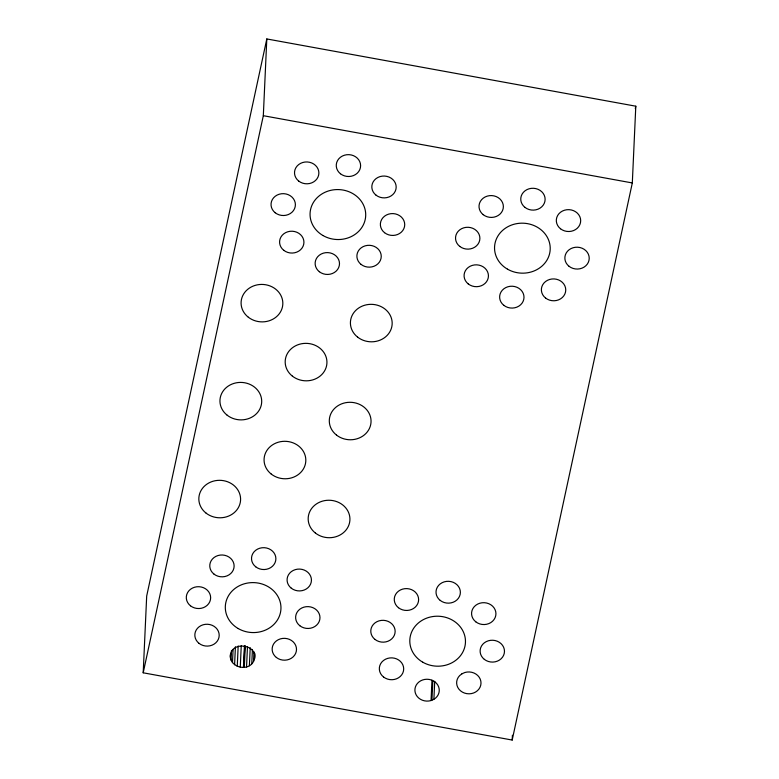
<?xml version="1.0" encoding="UTF-8"?>
<svg xmlns="http://www.w3.org/2000/svg" width="779" height="779" viewBox="0 0 779 779"><rect width="100%" height="100%" fill="white"/><g stroke="black" fill="none" stroke-linecap="round" stroke-linejoin="round"><path stroke-width="1.17" d="M143.2 672.803L146.686 596.052L266.808 38.95L635.8 106.197L632.314 182.948L512.192 740.05L143.2 672.803L263.321 115.701L266.808 38.95M230.428 657.233C229.571 639.179 261.569 644.778 253.526 661.439C247.703 672.813 227.526 666.62 230.594 653.639M231.061 660.027L231.499 650.455M232.483 662.598L233.087 649.433M234.596 664.75L235.414 646.794M237.254 666.347L238.17 645.995M240.263 667.272L241.247 645.733M243.438 667.476L244.421 645.927M243.808 667.408L244.781 645.869M244.314 667.428L245.288 645.869M246.553 666.931L247.479 646.58M249.397 665.675L250.215 647.729M251.773 663.805L252.425 649.443M253.526 661.439L253.964 651.867M254.538 658.742L254.83 653.503M434.711 681.343L433.893 699.299L431.05 700.545L431.975 680.203M431.946 700.155L432.812 681.012M512.192 740.05L512.416 735.249M635.294 108.554L635.8 106.197M263.321 115.701L632.314 182.948M431.05 700.545A12.182 10.925 2.6 0 1 414.964 688.948A12.182 10.925 2.6 0 1 433.338 680.856A12.182 10.925 2.6 0 1 433.893 699.299M462.005 673.767L459.62 675.636A12.182 10.925 2.6 0 0 464.469 693.057A12.182 10.925 2.6 0 0 481.003 683.164A12.182 10.925 2.6 0 0 464.849 672.511L462.005 673.767M227.147 415.188A20.887 18.735 2.6 0 0 261.325 404.885A20.887 18.735 2.6 0 0 234.002 383.375A20.887 18.735 2.6 0 0 227.147 415.188M248.345 317.238A20.887 18.735 2.6 0 0 282.475 306.809A20.887 18.735 2.6 0 0 255.064 285.406A20.887 18.735 2.6 0 0 248.345 317.238M292.388 376.13A20.887 18.735 2.6 0 0 326.567 365.828A20.887 18.735 2.6 0 0 299.243 344.318A20.887 18.735 2.6 0 0 292.388 376.13M271.267 474.08A20.887 18.735 2.6 0 0 305.446 463.778A20.887 18.735 2.6 0 0 278.122 442.268A20.887 18.735 2.6 0 0 271.267 474.08M315.378 533.021A20.887 18.735 2.6 0 0 349.557 522.719A20.887 18.735 2.6 0 0 322.233 501.209A20.887 18.735 2.6 0 0 315.378 533.021M336.499 435.072A20.887 18.735 2.6 0 0 370.677 424.769A20.887 18.735 2.6 0 0 343.354 403.259A20.887 18.735 2.6 0 0 336.499 435.072M357.61 337.112A20.887 18.735 2.6 0 0 391.798 326.81A20.887 18.735 2.6 0 0 364.475 305.3A20.887 18.735 2.6 0 0 357.61 337.112M206.104 513.147A20.887 18.735 2.6 0 0 240.234 502.718A20.887 18.735 2.6 0 0 212.823 481.305A20.887 18.735 2.6 0 0 206.104 513.147M524.958 207.38A12.182 10.925 2.6 0 0 544.901 201.372A12.182 10.925 2.6 0 0 528.96 188.83A12.182 10.925 2.6 0 0 524.958 207.38M383.531 676.98A12.182 10.925 2.6 0 0 403.473 670.972A12.182 10.925 2.6 0 0 387.533 658.421A12.182 10.925 2.6 0 0 383.531 676.98M484.324 659.355A12.182 10.925 2.6 0 0 504.256 653.347A12.182 10.925 2.6 0 0 488.326 640.796A12.182 10.925 2.6 0 0 484.324 659.355M475.774 621.808A12.182 10.925 2.6 0 0 495.717 615.799A12.182 10.925 2.6 0 0 479.776 603.248A12.182 10.925 2.6 0 0 475.774 621.808M422.744 662.189A27.84 24.986 2.6 0 0 465.452 642.471A27.84 24.986 2.6 0 0 424.711 618.954A27.84 24.986 2.6 0 0 422.744 662.189M374.991 639.432A12.182 10.925 2.6 0 0 394.924 633.424A12.182 10.925 2.6 0 0 378.993 620.873A12.182 10.925 2.6 0 0 374.991 639.432M398.468 607.717A12.182 10.925 2.6 0 0 418.401 601.709A12.182 10.925 2.6 0 0 402.47 589.158A12.182 10.925 2.6 0 0 398.468 607.717M440.213 600.414A12.182 10.925 2.6 0 0 460.155 594.406A12.182 10.925 2.6 0 0 444.215 581.864A12.182 10.925 2.6 0 0 440.213 600.414M276.341 657.447A12.182 10.925 2.6 0 0 296.283 651.439A12.182 10.925 2.6 0 0 280.343 638.897A12.182 10.925 2.6 0 0 276.341 657.447M199.035 643.357A12.182 10.925 2.6 0 0 218.977 637.349A12.182 10.925 2.6 0 0 203.037 624.807A12.182 10.925 2.6 0 0 199.035 643.357M299.827 625.732A12.182 10.925 2.6 0 0 319.76 619.724A12.182 10.925 2.6 0 0 303.82 607.182A12.182 10.925 2.6 0 0 299.827 625.732M291.278 588.184A12.182 10.925 2.6 0 0 311.22 582.176A12.182 10.925 2.6 0 0 295.28 569.634A12.182 10.925 2.6 0 0 291.278 588.184M255.716 566.8A12.182 10.925 2.6 0 0 275.659 560.783A12.182 10.925 2.6 0 0 259.719 548.241A12.182 10.925 2.6 0 0 255.716 566.8M213.972 574.094A12.182 10.925 2.6 0 0 233.904 568.086A12.182 10.925 2.6 0 0 217.974 555.544A12.182 10.925 2.6 0 0 213.972 574.094M190.495 605.809A12.182 10.925 2.6 0 0 210.427 599.801A12.182 10.925 2.6 0 0 194.487 587.259A12.182 10.925 2.6 0 0 190.495 605.809M238.238 628.565A27.84 24.986 2.6 0 0 280.946 608.857A27.84 24.986 2.6 0 0 240.214 585.341A27.84 24.986 2.6 0 0 238.238 628.565M545.582 298.036A12.182 10.925 2.6 0 0 565.525 292.028A12.182 10.925 2.6 0 0 549.584 279.476A12.182 10.925 2.6 0 0 545.582 298.036M569.069 266.321A12.182 10.925 2.6 0 0 589.002 260.313A12.182 10.925 2.6 0 0 573.062 247.761A12.182 10.925 2.6 0 0 569.069 266.321M560.52 228.773A12.182 10.925 2.6 0 0 580.462 222.765A12.182 10.925 2.6 0 0 564.522 210.213A12.182 10.925 2.6 0 0 560.52 228.773M507.48 269.154A27.84 24.986 2.6 0 0 550.198 249.446A27.84 24.986 2.6 0 0 509.456 225.92A27.84 24.986 2.6 0 0 507.48 269.154M468.276 283.946A12.182 10.925 2.6 0 0 488.219 277.937A12.182 10.925 2.6 0 0 472.278 265.396A12.182 10.925 2.6 0 0 468.276 283.946M459.737 246.398A12.182 10.925 2.6 0 0 479.669 240.39A12.182 10.925 2.6 0 0 463.729 227.838A12.182 10.925 2.6 0 0 459.737 246.398M483.214 214.683A12.182 10.925 2.6 0 0 503.146 208.675A12.182 10.925 2.6 0 0 487.216 196.133A12.182 10.925 2.6 0 0 483.214 214.683M384.563 232.697A12.182 10.925 2.6 0 0 404.505 226.689A12.182 10.925 2.6 0 0 388.565 214.147A12.182 10.925 2.6 0 0 384.563 232.697M361.086 264.412A12.182 10.925 2.6 0 0 381.028 258.404A12.182 10.925 2.6 0 0 365.088 245.862A12.182 10.925 2.6 0 0 361.086 264.412M319.341 271.715A12.182 10.925 2.6 0 0 339.274 265.707A12.182 10.925 2.6 0 0 323.343 253.156A12.182 10.925 2.6 0 0 319.341 271.715M376.023 195.149A12.182 10.925 2.6 0 0 395.956 189.141A12.182 10.925 2.6 0 0 380.025 176.599A12.182 10.925 2.6 0 0 376.023 195.149M298.708 181.059A12.182 10.925 2.6 0 0 318.65 175.051A12.182 10.925 2.6 0 0 302.71 162.509A12.182 10.925 2.6 0 0 298.708 181.059M275.23 212.774A12.182 10.925 2.6 0 0 295.173 206.766A12.182 10.925 2.6 0 0 279.233 194.224A12.182 10.925 2.6 0 0 275.23 212.774M283.78 250.322A12.182 10.925 2.6 0 0 303.713 244.314A12.182 10.925 2.6 0 0 287.782 231.772A12.182 10.925 2.6 0 0 283.78 250.322M340.462 173.766A12.182 10.925 2.6 0 0 360.395 167.758A12.182 10.925 2.6 0 0 344.464 155.206A12.182 10.925 2.6 0 0 340.462 173.766M322.983 235.531A27.84 24.986 2.6 0 0 365.692 215.822A27.84 24.986 2.6 0 0 324.96 192.306A27.84 24.986 2.6 0 0 322.983 235.531M503.838 305.339A12.182 10.925 2.6 0 0 523.78 299.331A12.182 10.925 2.6 0 0 507.84 286.779A12.182 10.925 2.6 0 0 503.838 305.339"/></g></svg>
